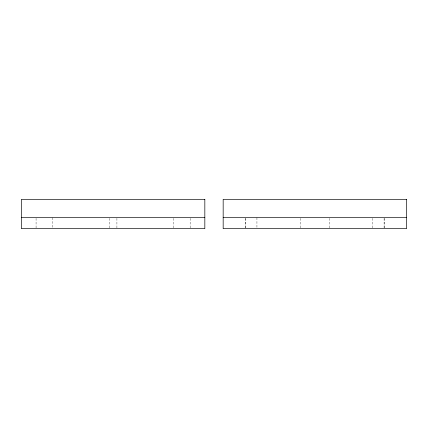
<?xml version="1.0" encoding="UTF-8"?>
<svg xmlns="http://www.w3.org/2000/svg" width="428" height="428" viewBox="0 0 428 428"><rect width="100%" height="100%" fill="white"/><g stroke="black" fill="none" stroke-linecap="round" stroke-linejoin="round"><path stroke-width="0.32" stroke-dasharray="2.14 1.6" d="M384.59 218.317L384.59 228.675M384.087 218.317L384.087 228.028M372.831 218.317L372.831 228.028M329.56 218.317L329.56 228.028M300.21 218.317L300.21 228.028M256.939 217.67L256.939 228.028M245.683 218.317L245.683 228.028M245.185 218.317L245.185 228.675M190.155 218.317L190.155 228.675M173.838 218.317L173.838 228.028M116.914 218.317L116.914 228.028M109.317 218.317L109.317 228.028M52.387 217.67L52.387 228.028M36.075 218.317L36.075 228.028"/><path stroke-width="0.64" d="M21.4 217.67L204.83 217.67M223.17 217.67L406.6 217.67M204.83 199.325L21.4 199.325L21.4 228.675L204.83 228.675L204.83 199.325M406.6 199.325L223.17 199.325L223.17 228.675L406.6 228.675L406.6 199.325"/></g></svg>
